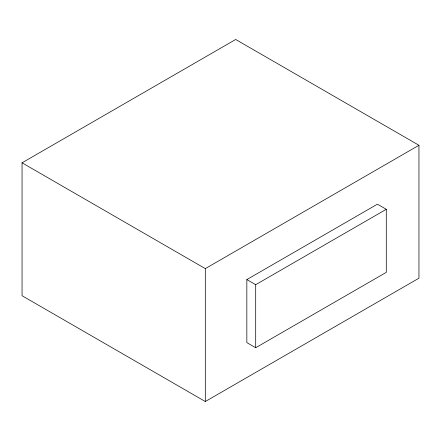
<?xml version="1.0" encoding="UTF-8"?>
<svg xmlns="http://www.w3.org/2000/svg" width="441" height="441" viewBox="0 0 441 441"><rect width="100%" height="100%" fill="white"/><g stroke="black" fill="none" stroke-linecap="round" stroke-linejoin="round"><path stroke-width="0.66" d="M22.05 162.817L235.687 39.475L418.95 145.282L418.95 278.183L205.313 401.525L22.05 295.718L22.05 162.817L205.313 268.624L418.95 145.282M246.839 279.577L377.424 204.189L386.283 209.299L386.283 272.345L255.697 347.734L246.839 342.618L246.839 279.577L255.697 284.693L386.283 209.299M255.697 284.693L255.697 347.734M205.313 268.624L205.313 401.525"/></g></svg>
